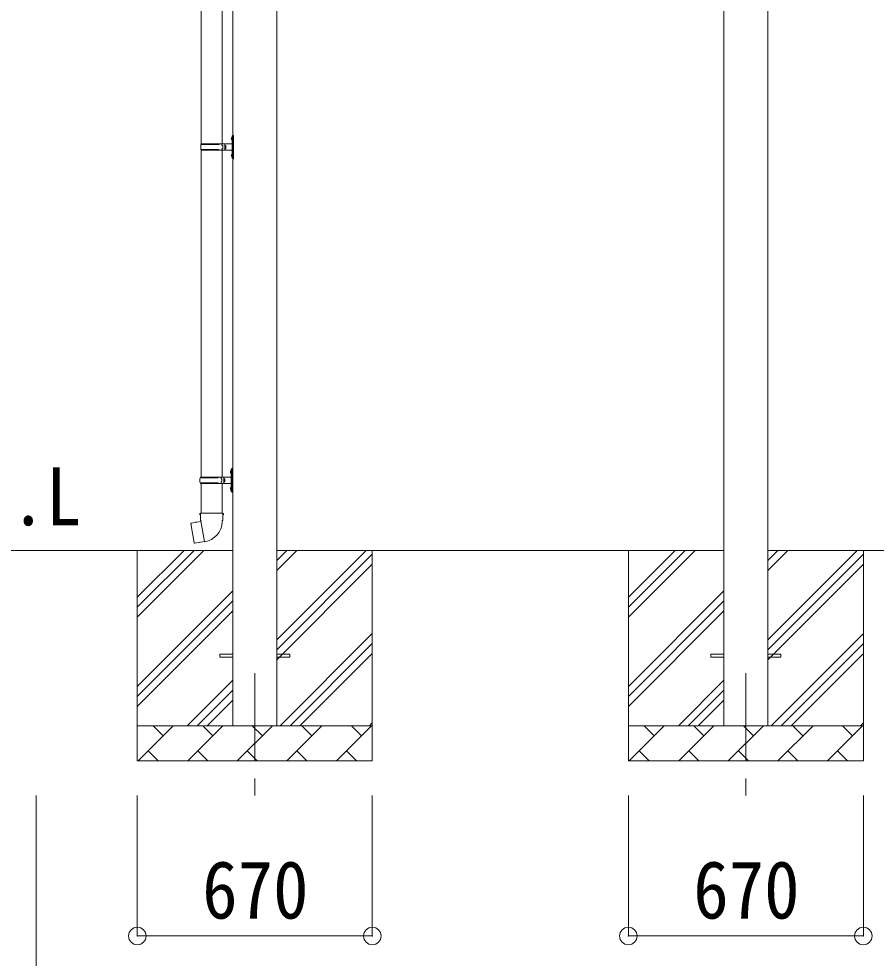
# Model space of a CAD drawing. Units: millimetres at full size, sheet at 1:50. Extents: x -14053 to 14053, y -9700 to 9700.
# Drawn here: x 3564 to 6008, y -6551 to -3873 of the extents above; entities that cross this region are included whole.
import ezdxf
from ezdxf.enums import TextEntityAlignment as Align

# ---------------------------------------------------------------- set-up
doc = ezdxf.new("R2010")
doc.units = ezdxf.units.MM
doc.header["$LTSCALE"] = 50
doc.header["$PDMODE"] = 32
doc.header["$PDSIZE"] = 50
doc.linetypes.add('CHAIN1', pattern=[8, 5, -1, 1, -1])
doc.layers.add('0-8_TABLE1', color=6, linetype='Continuous', lineweight=9)
doc.layers.add('0-F', color=7, linetype='Continuous', lineweight=9)
doc.styles.add('ＭＳ ゴシック', font='')
doc.styles.get('ＭＳ ゴシック').set_extended_font_data('MS Gothic')

msp = doc.modelspace()

# ---------------------------------------------------------------- linework, layer by layer
at = {"layer": '0-8_TABLE1'}
for p, q in [((3901.51, -6487.7), (4571.51, -6487.7)), ((5301.51, -6487.7), (5971.51, -6487.7))]:
    msp.add_line(p, q, dxfattribs=at)
at = {"layer": '0-F', "color": 4}
for p, q in [((5574.01, -2344.53), (5574.01, -5888.7)), ((5699.01, -5888.7), (5699.01, -2344.53)), ((4174.01, -2391.2), (4174.01, -5888.7)), ((4299.01, -2391.2), (4299.01, -5888.7)), ((4136.51, -5693.2), (4136.51, -5684.2)), ((4136.51, -5684.2), (4174.01, -5684.2)), ((4136.51, -5693.2), (4174.01, -5693.2)), ((4299.01, -5684.2), (4336.51, -5684.2)), ((4299.01, -5693.2), (4336.51, -5693.2)), ((4336.51, -5693.2), (4336.51, -5684.2)), ((5536.51, -5693.2), (5536.51, -5684.2)), ((5536.51, -5684.2), (5574.01, -5684.2)), ((5536.51, -5693.2), (5574.01, -5693.2)), ((5699.01, -5684.2), (5736.51, -5684.2)), ((5699.01, -5693.2), (5736.51, -5693.2)), ((5736.51, -5693.2), (5736.51, -5684.2))]:
    msp.add_line(p, q, dxfattribs=at)
at = {"layer": '0-F'}
for p, q in [((4083.43, -2507.7), (4083.43, -4229.7)), ((4143.43, -2507.7), (4143.43, -4229.7)), ((4082.93, -4231.7), (4133.27, -4231.7)), ((4083.93, -4229.7), (4169.93, -4229.7)), ((4083.93, -4229.7), (4083.93, -4231.7)), ((4142.93, -4229.7), (4142.93, -4234.2)), ((4150.93, -4229.7), (4150.93, -4238.7)), ((4169.63, -4212.55), (4171.68, -4213.55)), ((4170.9, -4210.55), (4171.53, -4210.55)), ((4170.9, -4210.55), (4170.9, -4218.85)), ((4170.9, -4218.85), (4171.53, -4218.85)), ((4171.53, -4210.55), (4171.53, -4218.85)), ((4171.53, -4210.55), (4171.93, -4210.95)), ((4171.53, -4218.85), (4171.93, -4218.45)), ((4171.68, -4213.55), (4172.29, -4214.7)), ((4171.93, -4206.7), (4174.93, -4205.2)), ((4171.93, -4206.7), (4171.93, -4238.7)), ((4171.93, -4210.95), (4171.93, -4218.45)), ((4174.93, -4205.2), (4174.93, -4238.7)), ((4174.93, -4205.2), (4175.93, -4205.2)), ((4175.93, -4205.2), (4175.93, -4238.7)), ((4082.93, -4245.7), (4133.27, -4245.7)), ((4083.43, -4247.69), (4083.43, -5179.7)), ((4083.93, -4247.7), (4083.93, -4245.7)), ((4083.93, -4247.7), (4169.93, -4247.7)), ((4142.93, -4234.2), (4144.93, -4234.2)), ((4142.93, -4247.7), (4142.93, -4243.2)), ((4142.93, -4243.2), (4144.93, -4243.2)), ((4143.43, -4247.69), (4143.43, -5179.7)), ((4144.93, -4234.2), (4144.93, -4238.7)), ((4144.93, -4243.2), (4144.93, -4238.7)), ((4150.93, -4234.2), (4153.93, -4234.2)), ((4150.93, -4247.7), (4150.93, -4238.7)), ((4150.93, -4243.2), (4153.93, -4243.2)), ((4153.93, -4234.2), (4153.93, -4238.7)), ((4153.93, -4243.2), (4153.93, -4238.7)), ((4171.93, -4270.7), (4171.93, -4238.7)), ((4174.93, -4272.2), (4174.93, -4238.7)), ((4175.93, -4272.2), (4175.93, -4238.7)), ((4169.63, -4260.55), (4171.68, -4261.55)), ((4170.9, -4258.55), (4171.53, -4258.55)), ((4170.9, -4258.55), (4170.9, -4266.85)), ((4170.9, -4266.85), (4171.53, -4266.85)), ((4171.53, -4258.55), (4171.53, -4266.85)), ((4171.53, -4258.55), (4171.93, -4258.95)), ((4171.53, -4266.85), (4171.93, -4266.45)), ((4171.68, -4261.55), (4172.29, -4262.7)), ((4171.93, -4258.95), (4171.93, -4266.45)), ((4171.93, -4270.7), (4174.93, -4272.2)), ((4174.93, -4272.2), (4175.93, -4272.2)), ((4167.13, -5162.55), (4169.18, -5163.55)), ((4168.4, -5160.55), (4169.03, -5160.55)), ((4168.4, -5160.55), (4168.4, -5168.85)), ((4168.4, -5168.85), (4169.03, -5168.85)), ((4169.03, -5160.55), (4169.03, -5168.85)), ((4169.03, -5160.55), (4169.43, -5160.95)), ((4169.03, -5168.85), (4169.43, -5168.45)), ((4169.18, -5163.55), (4169.79, -5164.7)), ((4169.43, -5156.7), (4172.43, -5155.2)), ((4169.43, -5156.7), (4169.43, -5188.7)), ((4169.43, -5160.95), (4169.43, -5168.45)), ((4172.43, -5155.2), (4172.43, -5188.7)), ((4172.43, -5155.2), (4173.43, -5155.2)), ((4173.43, -5155.2), (4173.43, -5188.7)), ((4080.43, -5181.7), (4130.77, -5181.7)), ((4080.43, -5195.7), (4130.77, -5195.7)), ((4081.43, -5179.7), (4167.43, -5179.7)), ((4081.43, -5179.7), (4081.43, -5181.7)), ((4081.43, -5197.7), (4081.43, -5195.7)), ((4140.43, -5179.7), (4140.43, -5184.2)), ((4140.43, -5184.2), (4142.43, -5184.2)), ((4140.43, -5197.7), (4140.43, -5193.2)), ((4140.43, -5193.2), (4142.43, -5193.2)), ((4142.43, -5184.2), (4142.43, -5188.7)), ((4142.43, -5193.2), (4142.43, -5188.7)), ((4148.43, -5179.7), (4148.43, -5188.7)), ((4148.43, -5184.2), (4151.43, -5184.2)), ((4148.43, -5197.7), (4148.43, -5188.7)), ((4148.43, -5193.2), (4151.43, -5193.2)), ((4151.43, -5184.2), (4151.43, -5188.7)), ((4151.43, -5193.2), (4151.43, -5188.7)), ((4169.43, -5220.7), (4169.43, -5188.7)), ((4172.43, -5222.2), (4172.43, -5188.7)), ((4173.43, -5222.2), (4173.43, -5188.7)), ((4081.43, -5197.7), (4167.43, -5197.7)), ((4083.43, -5197.7), (4083.43, -5282.63)), ((4143.43, -5197.7), (4143.43, -5282.63)), ((4167.13, -5210.55), (4169.18, -5211.55)), ((4168.4, -5208.55), (4169.03, -5208.55)), ((4168.4, -5208.55), (4168.4, -5216.85)), ((4168.4, -5216.85), (4169.03, -5216.85)), ((4169.03, -5208.55), (4169.03, -5216.85)), ((4169.03, -5208.55), (4169.43, -5208.95)), ((4169.03, -5216.85), (4169.43, -5216.45)), ((4169.18, -5211.55), (4169.79, -5212.7)), ((4169.43, -5208.95), (4169.43, -5216.45)), ((4169.43, -5220.7), (4172.43, -5222.2)), ((4172.43, -5222.2), (4173.43, -5222.2)), ((4081.58, -5282.63), (4079.43, -5283.41)), ((4079.43, -5283.41), (4079.43, -5287.03)), ((4079.43, -5287.03), (4081.68, -5287.84)), ((4081.58, -5282.63), (4113.43, -5282.63)), ((4081.58, -5282.63), (4081.68, -5287.84)), ((4081.68, -5287.84), (4081.93, -5302.63)), ((4081.93, -5302.63), (4083.28, -5304.63)), ((4145.28, -5282.63), (4113.43, -5282.63)), ((4144.94, -5302.63), (4143.62, -5304.57)), ((4147.43, -5287.03), (4145.19, -5287.84)), ((4145.28, -5282.63), (4147.43, -5283.41)), ((4147.43, -5283.41), (4147.43, -5287.03)), ((4054.97, -5311.08), (4054.17, -5312.25)), ((4054.17, -5312.25), (4063.79, -5366.81)), ((4082.84, -5305.83), (4054.97, -5311.08)), ((4067.72, -5308.47), (4067.51, -5308.72)), ((4093.2, -5363.12), (4083.06, -5305.65)), ((4083.09, -5304.83), (4083.09, -5305.53)), ((4083.28, -5304.63), (4083.25, -5304.63)), ((4143.62, -5304.57), (4143.55, -5306.73)), ((4077.81, -5365.72), (4077.53, -5365.56)), ((4093.5, -5363.89), (4093.26, -5363.22)), ((4174.01, -5388.7), (3229.27, -5388.7)), ((3901.51, -5388.7), (3901.51, -5988.7)), ((3901.51, -5522.18), (4034.99, -5388.7)), ((3901.51, -5550.46), (4063.28, -5388.7)), ((3901.51, -5578.75), (4091.56, -5388.7)), ((4299.01, -5417.52), (4327.83, -5388.7)), ((4299.01, -5445.81), (4356.12, -5388.7)), ((4299.01, -5643.8), (4554.11, -5388.7)), ((5574.01, -5388.7), (4299.01, -5388.7)), ((4299.01, -5672.08), (4571.51, -5399.58)), ((4571.51, -5388.7), (4571.51, -5988.7)), ((5301.51, -5388.7), (5301.51, -5988.7)), ((5301.51, -5522.18), (5434.99, -5388.7)), ((5301.51, -5550.46), (5463.28, -5388.7)), ((5301.51, -5578.75), (5491.56, -5388.7)), ((5699.01, -5417.52), (5727.83, -5388.7)), ((5699.01, -5445.81), (5756.12, -5388.7)), ((5699.01, -5643.8), (5954.11, -5388.7)), ((6974.01, -5388.7), (5699.01, -5388.7)), ((5699.01, -5672.08), (5971.51, -5399.58)), ((5971.51, -5388.7), (5971.51, -5988.7)), ((4299.01, -5700.37), (4571.51, -5427.87)), ((5699.01, -5700.37), (5971.51, -5427.87)), ((3901.51, -5776.74), (4174.01, -5504.24)), ((5301.51, -5776.74), (5574.01, -5504.24)), ((3901.51, -5805.02), (4174.01, -5532.52)), ((5301.51, -5805.02), (5574.01, -5532.52)), ((3901.51, -5833.31), (4174.01, -5560.81)), ((5301.51, -5833.31), (5574.01, -5560.81)), ((4308.67, -5888.7), (4571.51, -5625.86)), ((5708.67, -5888.7), (5971.51, -5625.86)), ((4336.95, -5888.7), (4571.51, -5654.14)), ((5736.95, -5888.7), (5971.51, -5654.14)), ((4365.24, -5888.7), (4571.51, -5682.42)), ((5765.24, -5888.7), (5971.51, -5682.42)), ((4044.11, -5888.7), (4174.01, -5758.8)), ((5444.11, -5888.7), (5574.01, -5758.8)), ((4072.39, -5888.7), (4174.01, -5787.08)), ((5472.39, -5888.7), (5574.01, -5787.08)), ((4100.68, -5888.7), (4174.01, -5815.37)), ((5500.68, -5888.7), (5574.01, -5815.37)), ((3901.51, -5888.7), (4571.51, -5888.7)), ((3903.67, -5988.7), (4003.67, -5888.7)), ((3975.11, -5917.25), (3946.56, -5888.7)), ((4045.09, -5988.7), (4145.09, -5888.7)), ((4116.54, -5917.25), (4087.98, -5888.7)), ((4186.51, -5988.7), (4286.51, -5888.7)), ((4257.96, -5917.25), (4229.4, -5888.7)), ((4327.93, -5988.7), (4427.93, -5888.7)), ((4399.38, -5917.25), (4370.82, -5888.7)), ((4469.35, -5988.7), (4569.35, -5888.7)), ((4540.8, -5917.25), (4512.25, -5888.7)), ((4563.23, -5888.7), (4571.51, -5880.41)), ((5301.51, -5888.7), (5971.51, -5888.7)), ((5303.67, -5988.7), (5403.67, -5888.7)), ((5375.11, -5917.25), (5346.56, -5888.7)), ((5445.09, -5988.7), (5545.09, -5888.7)), ((5516.54, -5917.25), (5487.98, -5888.7)), ((5586.51, -5988.7), (5686.51, -5888.7)), ((5657.96, -5917.25), (5629.4, -5888.7)), ((5727.93, -5988.7), (5827.93, -5888.7)), ((5799.38, -5917.25), (5770.82, -5888.7)), ((5869.35, -5988.7), (5969.35, -5888.7)), ((5940.8, -5917.25), (5912.25, -5888.7)), ((5963.23, -5888.7), (5971.51, -5880.41)), ((3932.22, -5960.15), (3960.77, -5988.7)), ((4073.64, -5960.15), (4102.2, -5988.7)), ((4215.06, -5960.15), (4243.62, -5988.7)), ((4356.48, -5960.15), (4385.04, -5988.7)), ((4497.91, -5960.15), (4526.46, -5988.7)), ((5332.22, -5960.15), (5360.77, -5988.7)), ((5473.64, -5960.15), (5502.2, -5988.7)), ((5615.06, -5960.15), (5643.62, -5988.7)), ((5756.48, -5960.15), (5785.04, -5988.7)), ((5897.91, -5960.15), (5926.46, -5988.7)), ((4571.51, -5988.7), (3901.51, -5988.7)), ((5971.51, -5988.7), (5301.51, -5988.7))]:
    msp.add_line(p, q, dxfattribs=at)
at = {"layer": '0-F', "linetype": 'CHAIN1'}
for p, q in [((4236.51, -5738.7), (4236.51, -6087.7)), ((5636.51, -5738.7), (5636.51, -6087.7))]:
    msp.add_line(p, q, dxfattribs=at)
at = {"layer": '0-F', "color": 6}
for p, q in [((3613.51, -7187.7), (3613.51, -6087.7)), ((3901.51, -6487.7), (3901.51, -6087.7)), ((4571.51, -6487.7), (4571.51, -6087.7)), ((5301.51, -6487.7), (5301.51, -6087.7)), ((5971.51, -6487.7), (5971.51, -6087.7))]:
    msp.add_line(p, q, dxfattribs=at)
at = {"layer": '0-F'}
for points in [[(4169.63, -4216.85), (4171.68, -4215.85), (4172.29, -4214.7)], [(4169.63, -4264.85), (4171.68, -4263.85), (4172.29, -4262.7)], [(4167.13, -5166.85), (4169.18, -5165.85), (4169.79, -5164.7)], [(4167.13, -5214.85), (4169.18, -5213.85), (4169.79, -5212.7)], [(4145.28, -5282.63), (4145.19, -5287.84), (4144.94, -5302.63)], [(4069.96, -5308.25), (4069.68, -5308.1), (4067.72, -5308.47)], [(4092.93, -5363.03), (4064.95, -5367.63), (4063.79, -5366.81)], [(4080, -5365.16), (4079.78, -5365.39), (4077.81, -5365.72)]]:
    msp.add_lwpolyline(points, dxfattribs=at)
for centre, radius, start, end in [((4131.68, -4238.7), 49.25, 171.82876, 180.00002), ((4133.27, -4229.7), 2, 270, 359.99998), ((4175.23, -4214.7), 6, 136.21765, 223.78235), ((4169.93, -4227.7), 2, 270, 359.99998), ((4131.68, -4238.7), 49.25, 180.00002, 188.17127), ((4133.27, -4247.7), 2, 0.00005, 90.00004), ((4169.93, -4249.7), 2, 0.00005, 90.00004), ((4175.23, -4262.7), 6, 136.21765, 223.78235), ((4172.73, -5164.7), 6, 136.21765, 223.78235), ((4129.18, -5188.7), 49.25, 171.82876, 180.00002), ((4129.18, -5188.7), 49.25, 180.00002, 188.17127), ((4130.77, -5179.7), 2, 270, 359.99998), ((4130.77, -5197.7), 2, 0.00005, 90.00004), ((4167.43, -5177.7), 2, 270, 359.99998), ((4172.73, -5212.7), 6, 136.21765, 223.78235), ((4167.43, -5199.7), 2, 0.00005, 90.00004), ((4082.79, -5305.53), 0.3, 280.66842, 0), ((4083.29, -5304.83), 0.2, 100, 180), ((4083.28, -5304.63), 60.3, 279.96938, 358), ((4092.98, -5363.33), 0.3, 20, 99.33158), ((4093.69, -5363.82), 0.2, 200, 279.96938)]:
    msp.add_arc(centre, radius, start, end, dxfattribs=at)
at = {"layer": '0-F', "color": 6}
for p in [(3901.51, -6487.7), (4571.51, -6487.7), (5301.51, -6487.7), (5971.51, -6487.7)]:
    msp.add_point(p, dxfattribs=at)

# ---------------------------------------------------------------- texts
at = {"layer": '0-8_TABLE1', "color": 7, "style": 'ＭＳ ゴシック', "width": 0.9}
for p in [(4086.51, -6487.7), (5486.51, -6487.7)]:
    msp.add_text('670', height=165, dxfattribs=at).set_placement(p, align=Align.BOTTOM_LEFT)
at = {"layer": '0-F', "style": 'ＭＳ ゴシック', "width": 0.9}
msp.add_text('▼G.L', height=165, dxfattribs=at).set_placement((3236.55, -5366.48), align=Align.BOTTOM_LEFT)

doc.saveas('drawing.dxf')
